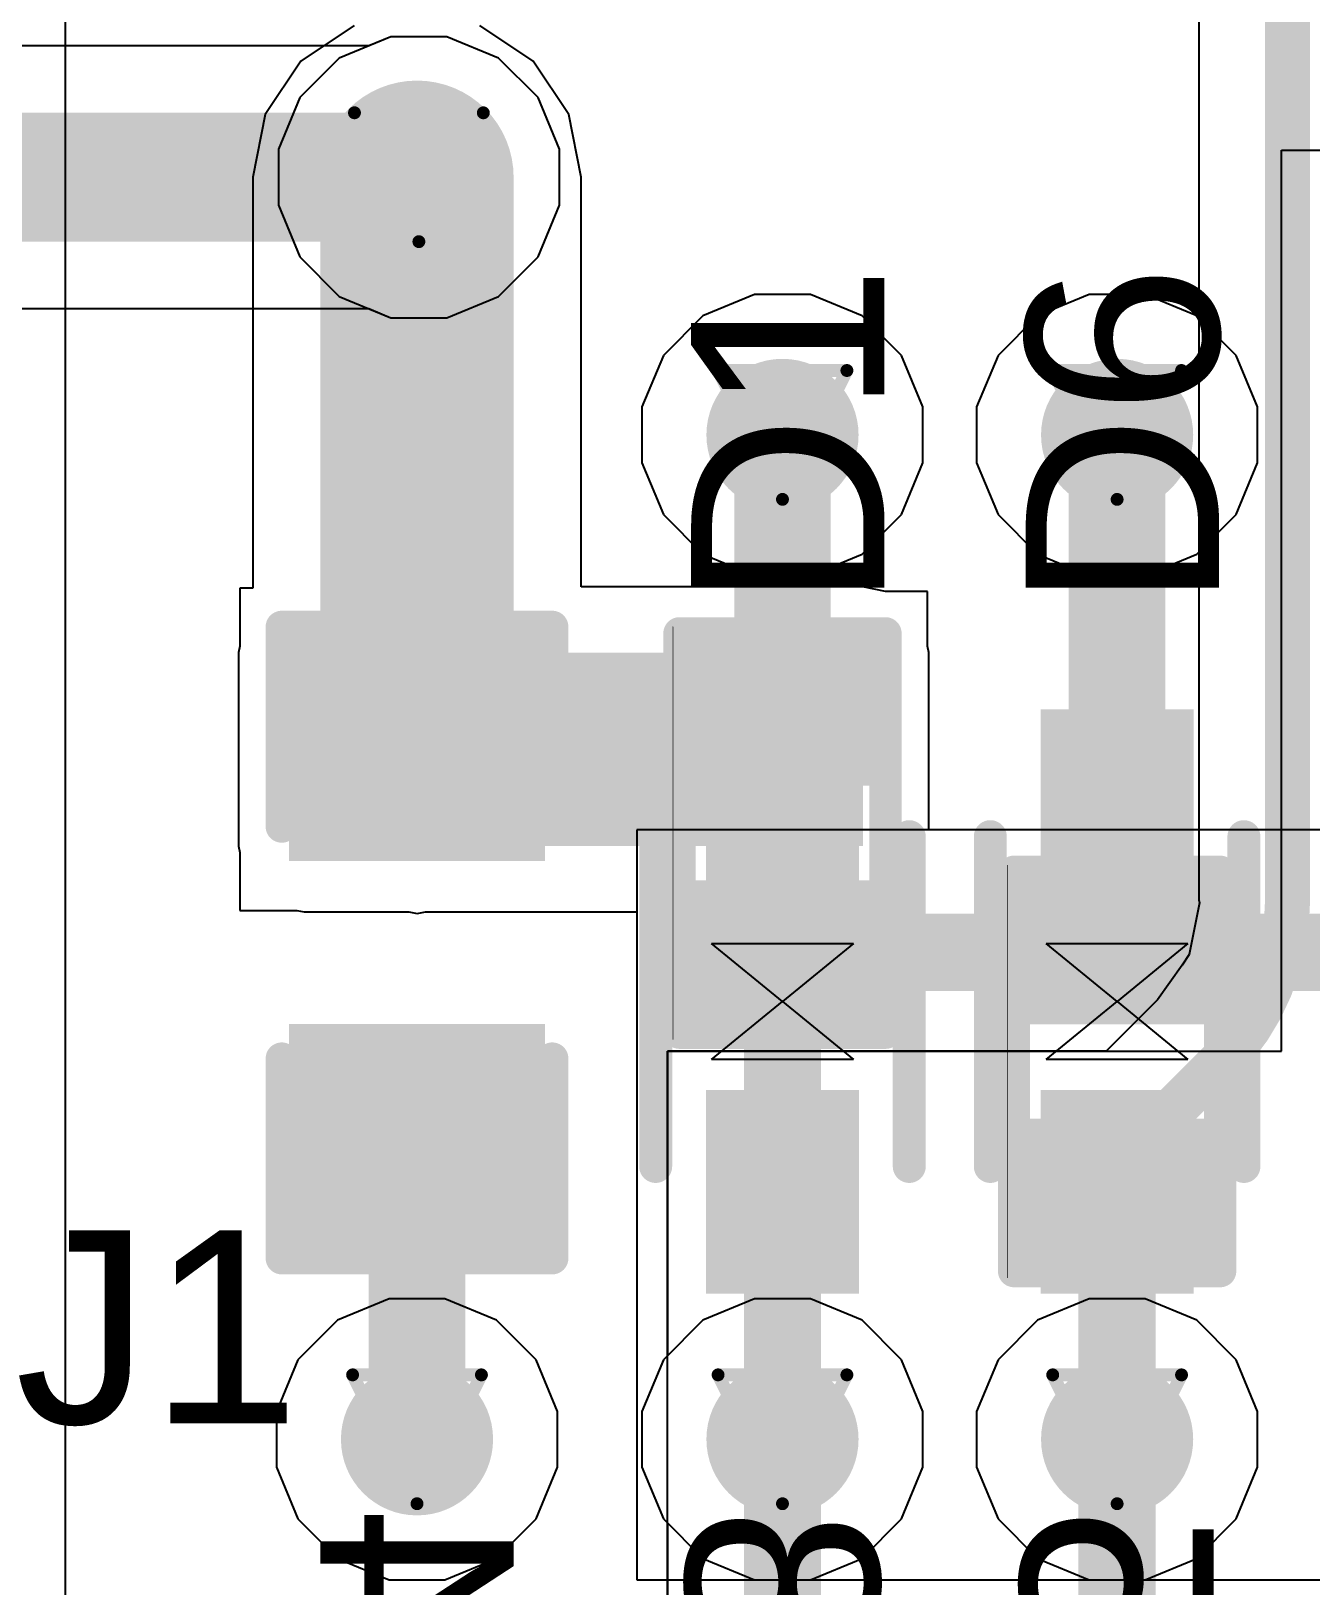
# Model space of a CAD drawing. Header units: inches. Extents: x 0 to 5359, y 0 to 5098.
# Drawn here: x 91.63 to 96.68, y 59.47 to 65.6 of the extents above; entities that cross this region are included whole.
import ezdxf

# ---------------------------------------------------------------- set-up
doc = ezdxf.new("R2010")
doc.units = ezdxf.units.IN
for name, color, linetype in [('Bottom Layer', 5, 'Continuous'), ('Bottom Overlay', 54, 'Continuous'), ('Bottom Paste', 16, 'Continuous'), ('Bottom Solder', 6, 'Continuous'), ('Drill Drawing', 1, 'Continuous'), ('Layer 1', 16, 'Continuous'), ('Layer 2', 76, 'Continuous'), ('Top Layer', 1, 'Continuous'), ('Top Overlay', 2, 'Continuous'), ('Top Paste', 8, 'Continuous'), ('Top Solder', 216, 'Continuous'), ('Via Holes', 16, 'Continuous')]:
    doc.layers.add(name, color=color, linetype=linetype)
doc.styles.add('Arial', font='', dxfattribs={"height": 0.2})
doc.styles.get('Arial').set_extended_font_data('Arial')

# ---------------------------------------------------------------- blocks, each defined once
blk = doc.blocks.new('R___0402_B_191')
at = {"layer": 'Bottom Layer'}
for points in [[(-0.2413, 0.3175), (-0.2413, -0.3175), (-0.6985, -0.3175), (-0.6985, 0.3175)], [(0.6985, 0.3175), (0.6985, -0.3175), (0.2413, -0.3175), (0.2413, 0.3175)]]:
    blk.add_hatch(color=5, dxfattribs=at).paths.add_polyline_path(points)
at = {"layer": 'Bottom Paste'}
for points in [[(-0.2413, 0.3175), (-0.2413, -0.3175), (-0.6985, -0.3175), (-0.6985, 0.3175)], [(0.6985, 0.3175), (0.6985, -0.3175), (0.2413, -0.3175), (0.2413, 0.3175)]]:
    blk.add_hatch(color=16, dxfattribs=at).paths.add_polyline_path(points)
at = {"layer": 'Bottom Solder'}
for points in [[(-0.1863, 0.3725), (-0.1863, -0.3725), (-0.7535, -0.3725), (-0.7535, 0.3725)], [(0.7535, 0.3725), (0.7535, -0.3725), (0.1863, -0.3725), (0.1863, 0.3725)]]:
    blk.add_hatch(color=6, dxfattribs=at).paths.add_polyline_path(points)
at = {"layer": 'Bottom Overlay'}
for points in [[(-0.7874, 0.4064, 0.127, 0.127, 0), (-0.7874, -0.4064, 0.127, 0.127, 0)], [(-0.7874, 0.4064, 0.127, 0.127, 0), (0.7874, 0.4064, 0.127, 0.127, 0)], [(-0.8128, 0.4318, 0.00323, 0.00323, 0), (0.8128, 0.4318, 0.00323, 0.00323, 0)], [(0.7874, 0.4064, 0.127, 0.127, 0), (0.7874, -0.4064, 0.127, 0.127, 0)], [(-0.7874, -0.4064, 0.127, 0.127, 0), (0.7874, -0.4064, 0.127, 0.127, 0)]]:
    blk.add_lwpolyline(points, format="xyseb", dxfattribs=at)
for points in [[(-0.8191, 0.4064, 0.0635, 0.0635, 1), (-0.7556, 0.4064, 0.0635, 0.0635, 1)], [(-0.8191, 0.4064, 0.0635, 0.0635, 1), (-0.7556, 0.4064, 0.0635, 0.0635, 1)], [(-0.8136, 0.4318, 0.00161, 0.00161, 1), (-0.812, 0.4318, 0.00161, 0.00161, 1)], [(0.7556, 0.4064, 0.0635, 0.0635, 1), (0.8191, 0.4064, 0.0635, 0.0635, 1)], [(0.7556, 0.4064, 0.0635, 0.0635, 1), (0.8191, 0.4064, 0.0635, 0.0635, 1)], [(0.812, 0.4318, 0.00161, 0.00161, 1), (0.8136, 0.4318, 0.00161, 0.00161, 1)], [(-0.8191, -0.4064, 0.0635, 0.0635, 1), (-0.7556, -0.4064, 0.0635, 0.0635, 1)], [(-0.8191, -0.4064, 0.0635, 0.0635, 1), (-0.7556, -0.4064, 0.0635, 0.0635, 1)], [(0.7556, -0.4064, 0.0635, 0.0635, 1), (0.8191, -0.4064, 0.0635, 0.0635, 1)], [(0.7556, -0.4064, 0.0635, 0.0635, 1), (0.8191, -0.4064, 0.0635, 0.0635, 1)]]:
    blk.add_lwpolyline(points, format="xyseb", close=True, dxfattribs=at)
blk = doc.blocks.new('R___0402_B_194')
at = {"layer": 'Bottom Layer'}
for points in [[(-0.2413, 0.3175), (-0.2413, -0.3175), (-0.6985, -0.3175), (-0.6985, 0.3175)], [(0.6985, 0.3175), (0.6985, -0.3175), (0.2413, -0.3175), (0.2413, 0.3175)]]:
    blk.add_hatch(color=5, dxfattribs=at).paths.add_polyline_path(points)
at = {"layer": 'Bottom Paste'}
for points in [[(-0.2413, 0.3175), (-0.2413, -0.3175), (-0.6985, -0.3175), (-0.6985, 0.3175)], [(0.6985, 0.3175), (0.6985, -0.3175), (0.2413, -0.3175), (0.2413, 0.3175)]]:
    blk.add_hatch(color=16, dxfattribs=at).paths.add_polyline_path(points)
at = {"layer": 'Bottom Solder'}
for points in [[(-0.1863, 0.3725), (-0.1863, -0.3725), (-0.7535, -0.3725), (-0.7535, 0.3725)], [(0.7535, 0.3725), (0.7535, -0.3725), (0.1863, -0.3725), (0.1863, 0.3725)]]:
    blk.add_hatch(color=6, dxfattribs=at).paths.add_polyline_path(points)
at = {"layer": 'Bottom Overlay'}
for points in [[(-0.7874, 0.4064, 0.127, 0.127, 0), (0.7874, 0.4064, 0.127, 0.127, 0)], [(-0.7874, 0.4064, 0.127, 0.127, 0), (-0.7874, -0.4064, 0.127, 0.127, 0)], [(-0.8128, 0.4318, 0.00323, 0.00323, 0), (0.8128, 0.4318, 0.00323, 0.00323, 0)], [(0.7874, 0.4064, 0.127, 0.127, 0), (0.7874, -0.4064, 0.127, 0.127, 0)], [(0.7874, -0.4064, 0.127, 0.127, 0), (-0.7874, -0.4064, 0.127, 0.127, 0)]]:
    blk.add_lwpolyline(points, format="xyseb", dxfattribs=at)
for points in [[(-0.8191, 0.4064, 0.0635, 0.0635, 1), (-0.7556, 0.4064, 0.0635, 0.0635, 1)], [(-0.8191, 0.4064, 0.0635, 0.0635, 1), (-0.7556, 0.4064, 0.0635, 0.0635, 1)], [(-0.8136, 0.4318, 0.00161, 0.00161, 1), (-0.812, 0.4318, 0.00161, 0.00161, 1)], [(0.7556, 0.4064, 0.0635, 0.0635, 1), (0.8191, 0.4064, 0.0635, 0.0635, 1)], [(0.7556, 0.4064, 0.0635, 0.0635, 1), (0.8191, 0.4064, 0.0635, 0.0635, 1)], [(0.812, 0.4318, 0.00161, 0.00161, 1), (0.8136, 0.4318, 0.00161, 0.00161, 1)], [(-0.8192, -0.4064, 0.0635, 0.0635, 1), (-0.7557, -0.4064, 0.0635, 0.0635, 1)], [(-0.8192, -0.4064, 0.0635, 0.0635, 1), (-0.7557, -0.4064, 0.0635, 0.0635, 1)], [(0.7556, -0.4064, 0.0635, 0.0635, 1), (0.8191, -0.4064, 0.0635, 0.0635, 1)], [(0.7556, -0.4064, 0.0635, 0.0635, 1), (0.8191, -0.4064, 0.0635, 0.0635, 1)]]:
    blk.add_lwpolyline(points, format="xyseb", close=True, dxfattribs=at)
blk = doc.blocks.new('SOD_523__B__D____________237')
at = {"layer": 'Top Layer'}
for points in [[(-1.0499, 0.2), (-0.4499, 0.2), (-0.4499, -0.2), (-1.0499, -0.2)], [(1.0499, -0.2), (0.4499, -0.2), (0.4499, 0.2), (1.0499, 0.2)]]:
    blk.add_hatch(color=1, dxfattribs=at).paths.add_polyline_path(points)
at = {"layer": 'Top Paste'}
for points in [[(-1.0499, 0.2), (-0.4499, 0.2), (-0.4499, -0.2), (-1.0499, -0.2)], [(1.0499, -0.2), (0.4499, -0.2), (0.4499, 0.2), (1.0499, 0.2)]]:
    blk.add_hatch(color=8, dxfattribs=at).paths.add_polyline_path(points)
at = {"layer": 'Top Solder'}
for points in [[(-1.1515, 0.3016), (-0.3483, 0.3016), (-0.3483, -0.3016), (-1.1515, -0.3016)], [(1.1515, -0.3016), (0.3483, -0.3016), (0.3483, 0.3016), (1.1515, 0.3016)]]:
    blk.add_hatch(color=216, dxfattribs=at).paths.add_polyline_path(points)
at = {"layer": 'Top Overlay'}
for p, q in [((-0.2286, -0.2794), (-0.2286, 0.2794)), ((-0.2286, 0.2794), (0, 0)), ((0, 0), (0.2286, 0.2794)), ((0.2286, 0.2794), (0.2286, -0.2794)), ((0, 0), (-0.2286, -0.2794)), ((0, 0), (0, 0)), ((0, 0), (0, 0)), ((0.2286, -0.2794), (0, 0))]:
    blk.add_line(p, q, dxfattribs=at)
for points in [[(0.65, 0.5, 0.13, 0.13, 0), (-0.65, 0.5, 0.13, 0.13, 0)], [(0, -0.254, 0.1, 0.1, 0), (0, 0.2286, 0.1, 0.1, 0)], [(0.65, -0.5, 0.13, 0.13, 0), (-0.65, -0.5, 0.13, 0.13, 0)]]:
    blk.add_lwpolyline(points, format="xyseb", dxfattribs=at)
for points in [[(-0.6825, 0.5, 0.065, 0.065, 1), (-0.6175, 0.5, 0.065, 0.065, 1)], [(0.6175, 0.5, 0.065, 0.065, 1), (0.6825, 0.5, 0.065, 0.065, 1)], [(-0.025, 0.2286, 0.05, 0.05, 1), (0.025, 0.2286, 0.05, 0.05, 1)], [(-0.025, -0.254, 0.05, 0.05, 1), (0.025, -0.254, 0.05, 0.05, 1)], [(-0.6825, -0.5, 0.065, 0.065, 1), (-0.6175, -0.5, 0.065, 0.065, 1)], [(0.6175, -0.5, 0.065, 0.065, 1), (0.6825, -0.5, 0.065, 0.065, 1)]]:
    blk.add_lwpolyline(points, format="xyseb", close=True, dxfattribs=at)
blk = doc.blocks.new('SOD_523__B__D____________242')
at = {"layer": 'Top Layer'}
for points in [[(-1.0499, 0.2), (-0.4499, 0.2), (-0.4499, -0.2), (-1.0499, -0.2)], [(1.0499, -0.2), (0.4499, -0.2), (0.4499, 0.2), (1.0499, 0.2)]]:
    blk.add_hatch(color=1, dxfattribs=at).paths.add_polyline_path(points)
at = {"layer": 'Top Paste'}
for points in [[(-1.0499, 0.2), (-0.4499, 0.2), (-0.4499, -0.2), (-1.0499, -0.2)], [(1.0499, -0.2), (0.4499, -0.2), (0.4499, 0.2), (1.0499, 0.2)]]:
    blk.add_hatch(color=8, dxfattribs=at).paths.add_polyline_path(points)
at = {"layer": 'Top Solder'}
for points in [[(-1.1515, 0.3016), (-0.3483, 0.3016), (-0.3483, -0.3016), (-1.1515, -0.3016)], [(1.1515, -0.3016), (0.3483, -0.3016), (0.3483, 0.3016), (1.1515, 0.3016)]]:
    blk.add_hatch(color=216, dxfattribs=at).paths.add_polyline_path(points)
at = {"layer": 'Top Overlay'}
for p, q in [((-0.2286, -0.2794), (-0.2286, 0.2794)), ((-0.2286, 0.2794), (0, 0)), ((0, 0), (0.2286, 0.2794)), ((0.2286, 0.2794), (0.2286, -0.2794)), ((0, 0), (-0.2286, -0.2794)), ((0, 0), (0, 0)), ((0.2286, -0.2794), (0, 0)), ((0, 0), (0, 0))]:
    blk.add_line(p, q, dxfattribs=at)
for points in [[(0.65, 0.5, 0.13, 0.13, 0), (-0.65, 0.5, 0.13, 0.13, 0)], [(0, -0.254, 0.1, 0.1, 0), (0, 0.2286, 0.1, 0.1, 0)], [(0.65, -0.5, 0.13, 0.13, 0), (-0.65, -0.5, 0.13, 0.13, 0)]]:
    blk.add_lwpolyline(points, format="xyseb", dxfattribs=at)
for points in [[(-0.6825, 0.5, 0.065, 0.065, 1), (-0.6175, 0.5, 0.065, 0.065, 1)], [(0.6175, 0.5, 0.065, 0.065, 1), (0.6825, 0.5, 0.065, 0.065, 1)], [(-0.025, 0.2286, 0.05, 0.05, 1), (0.025, 0.2286, 0.05, 0.05, 1)], [(-0.025, -0.254, 0.05, 0.05, 1), (0.025, -0.254, 0.05, 0.05, 1)], [(-0.6825, -0.5, 0.065, 0.065, 1), (-0.6175, -0.5, 0.065, 0.065, 1)], [(0.6175, -0.5, 0.065, 0.065, 1), (0.6825, -0.5, 0.065, 0.065, 1)]]:
    blk.add_lwpolyline(points, format="xyseb", close=True, dxfattribs=at)
blk = doc.blocks.new('C___0603_B_382')
at = {"layer": 'Bottom Layer'}
for points in [[(-1.143, -0.4445), (-1.143, 0.4445), (-0.381, 0.4445), (-0.381, -0.4445)], [(0.381, -0.4445), (0.381, 0.4445), (1.143, 0.4445), (1.143, -0.4445)]]:
    blk.add_hatch(color=5, dxfattribs=at).paths.add_polyline_path(points)
at = {"layer": 'Bottom Paste'}
for points in [[(-1.143, -0.4445), (-1.143, 0.4445), (-0.381, 0.4445), (-0.381, -0.4445)], [(0.381, -0.4445), (0.381, 0.4445), (1.143, 0.4445), (1.143, -0.4445)]]:
    blk.add_hatch(color=16, dxfattribs=at).paths.add_polyline_path(points)
at = {"layer": 'Bottom Solder'}
for points in [[(-1.203, -0.5045), (-1.203, 0.5045), (-0.321, 0.5045), (-0.321, -0.5045)], [(0.321, -0.5045), (0.321, 0.5045), (1.203, 0.5045), (1.203, -0.5045)]]:
    blk.add_hatch(color=6, dxfattribs=at).paths.add_polyline_path(points)
at = {"layer": 'Bottom Overlay'}
for points in [[(-1.2446, 0.5334, 0.127, 0.127, 0), (-0.4572, 0.5334, 0.127, 0.127, 0)], [(-1.2446, 0.5334, 0.127, 0.127, 0), (-1.2446, -0.5334, 0.127, 0.127, 0)], [(0.4572, 0.5334, 0.127, 0.127, 0), (1.2446, 0.5334, 0.127, 0.127, 0)], [(1.2446, 0.5334, 0.127, 0.127, 0), (1.2446, -0.5334, 0.127, 0.127, 0)], [(-1.2446, -0.5334, 0.127, 0.127, 0), (-0.4572, -0.5334, 0.127, 0.127, 0)], [(0.4572, -0.5334, 0.127, 0.127, 0), (1.2446, -0.5334, 0.127, 0.127, 0)]]:
    blk.add_lwpolyline(points, format="xyseb", dxfattribs=at)
for points in [[(-1.2764, 0.5334, 0.0635, 0.0635, 1), (-1.2128, 0.5334, 0.0635, 0.0635, 1)], [(-1.2764, 0.5334, 0.0635, 0.0635, 1), (-1.2128, 0.5334, 0.0635, 0.0635, 1)], [(-0.4889, 0.5334, 0.0635, 0.0635, 1), (-0.4254, 0.5334, 0.0635, 0.0635, 1)], [(0.4254, 0.5334, 0.0635, 0.0635, 1), (0.4889, 0.5334, 0.0635, 0.0635, 1)], [(1.2128, 0.5334, 0.0635, 0.0635, 1), (1.2764, 0.5334, 0.0635, 0.0635, 1)], [(1.2128, 0.5334, 0.0635, 0.0635, 1), (1.2764, 0.5334, 0.0635, 0.0635, 1)], [(-1.2764, -0.5334, 0.0635, 0.0635, 1), (-1.2128, -0.5334, 0.0635, 0.0635, 1)], [(-1.2764, -0.5334, 0.0635, 0.0635, 1), (-1.2128, -0.5334, 0.0635, 0.0635, 1)], [(-0.4889, -0.5334, 0.0635, 0.0635, 1), (-0.4254, -0.5334, 0.0635, 0.0635, 1)], [(0.4254, -0.5334, 0.0635, 0.0635, 1), (0.4889, -0.5334, 0.0635, 0.0635, 1)], [(1.2128, -0.5334, 0.0635, 0.0635, 1), (1.2764, -0.5334, 0.0635, 0.0635, 1)], [(1.2128, -0.5334, 0.0635, 0.0635, 1), (1.2764, -0.5334, 0.0635, 0.0635, 1)]]:
    blk.add_lwpolyline(points, format="xyseb", close=True, dxfattribs=at)

msp = doc.modelspace()

# ---------------------------------------------------------------- hatches: boundary and pattern name
at = {"layer": 'Bottom Layer'}
h = msp.add_hatch(color=5, dxfattribs=at)
edge = h.paths.add_edge_path()
edge.add_arc((93.164, 65.024), 0.3, 0, 360)
h = msp.add_hatch(color=5, dxfattribs=at)
edge = h.paths.add_edge_path()
edge.add_arc((94.5978, 64.008), 0.3, 0, 360)
h = msp.add_hatch(color=5, dxfattribs=at)
edge = h.paths.add_edge_path()
edge.add_arc((95.9174, 64.008), 0.3, 0, 360)
msp.add_hatch(color=5, dxfattribs=at).paths.add_polyline_path([(92.7121, 62.3869), (94.9153, 62.3869), (94.9153, 63.1498), (92.7121, 63.1498)])
h = msp.add_hatch(color=5, dxfattribs=at)
edge = h.paths.add_edge_path()
edge.add_arc((93.1566, 60.0486), 0.3, 0, 360)
h = msp.add_hatch(color=5, dxfattribs=at)
edge = h.paths.add_edge_path()
edge.add_arc((94.5978, 60.0486), 0.3, 0, 360)
h = msp.add_hatch(color=5, dxfattribs=at)
edge = h.paths.add_edge_path()
edge.add_arc((95.9174, 60.0486), 0.3, 0, 360)
at = {"layer": 'Layer 1'}
h = msp.add_hatch(color=16, dxfattribs=at)
edge = h.paths.add_edge_path()
edge.add_arc((93.164, 65.024), 0.3, 0, 360)
h = msp.add_hatch(color=16, dxfattribs=at)
edge = h.paths.add_edge_path()
edge.add_arc((94.5978, 64.008), 0.3, 0, 360)
h = msp.add_hatch(color=16, dxfattribs=at)
edge = h.paths.add_edge_path()
edge.add_arc((95.9174, 64.008), 0.3, 0, 360)
h = msp.add_hatch(color=16, dxfattribs=at)
edge = h.paths.add_edge_path()
edge.add_arc((93.1566, 60.0486), 0.3, 0, 360)
h = msp.add_hatch(color=16, dxfattribs=at)
edge = h.paths.add_edge_path()
edge.add_arc((94.5978, 60.0486), 0.3, 0, 360)
h = msp.add_hatch(color=16, dxfattribs=at)
edge = h.paths.add_edge_path()
edge.add_arc((95.9174, 60.0486), 0.3, 0, 360)
at = {"layer": 'Layer 2'}
h = msp.add_hatch(color=76, dxfattribs=at)
edge = h.paths.add_edge_path()
edge.add_arc((93.164, 65.024), 0.3, 0, 360)
h = msp.add_hatch(color=76, dxfattribs=at)
edge = h.paths.add_edge_path()
edge.add_arc((94.5978, 64.008), 0.3, 0, 360)
h = msp.add_hatch(color=76, dxfattribs=at)
edge = h.paths.add_edge_path()
edge.add_arc((95.9174, 64.008), 0.3, 0, 360)
h = msp.add_hatch(color=76, dxfattribs=at)
edge = h.paths.add_edge_path()
edge.add_arc((93.1566, 60.0486), 0.3, 0, 360)
h = msp.add_hatch(color=76, dxfattribs=at)
edge = h.paths.add_edge_path()
edge.add_arc((94.5978, 60.0486), 0.3, 0, 360)
h = msp.add_hatch(color=76, dxfattribs=at)
edge = h.paths.add_edge_path()
edge.add_arc((95.9174, 60.0486), 0.3, 0, 360)
at = {"layer": 'Top Layer'}
h = msp.add_hatch(color=1, dxfattribs=at)
edge = h.paths.add_edge_path()
edge.add_arc((93.164, 65.024), 0.3, 0, 360)
h = msp.add_hatch(color=1, dxfattribs=at)
edge = h.paths.add_edge_path()
edge.add_arc((94.5978, 64.008), 0.3, 0, 360)
h = msp.add_hatch(color=1, dxfattribs=at)
edge = h.paths.add_edge_path()
edge.add_arc((95.9174, 64.008), 0.3, 0, 360)
h = msp.add_hatch(color=1, dxfattribs=at)
edge = h.paths.add_edge_path()
edge.add_arc((93.1566, 60.0486), 0.3, 0, 360)
h = msp.add_hatch(color=1, dxfattribs=at)
edge = h.paths.add_edge_path()
edge.add_arc((94.5978, 60.0486), 0.3, 0, 360)
h = msp.add_hatch(color=1, dxfattribs=at)
edge = h.paths.add_edge_path()
edge.add_arc((95.9174, 60.0486), 0.3, 0, 360)
at = {"layer": 'Via Holes'}
h = msp.add_hatch(color=7, dxfattribs=at)
edge = h.paths.add_edge_path()
edge.add_arc((93.164, 65.024), 0.15, 0, 360)
h = msp.add_hatch(color=7, dxfattribs=at)
edge = h.paths.add_edge_path()
edge.add_arc((94.5978, 64.008), 0.15, 0, 360)
h = msp.add_hatch(color=7, dxfattribs=at)
edge = h.paths.add_edge_path()
edge.add_arc((95.9174, 64.008), 0.15, 0, 360)
h = msp.add_hatch(color=7, dxfattribs=at)
edge = h.paths.add_edge_path()
edge.add_arc((93.1566, 60.0486), 0.15, 0, 360)
h = msp.add_hatch(color=7, dxfattribs=at)
edge = h.paths.add_edge_path()
edge.add_arc((94.5978, 60.0486), 0.15, 0, 360)
h = msp.add_hatch(color=7, dxfattribs=at)
edge = h.paths.add_edge_path()
edge.add_arc((95.9174, 60.0486), 0.15, 0, 360)

# ---------------------------------------------------------------- linework, layer by layer
at = {"layer": 'Bottom Layer'}
for p, q in [((92.9088, 65.6222), (92.6988, 65.4818)), ((93.6144, 65.4818), (93.4044, 65.6222)), ((92.6988, 65.4818), (92.5584, 65.2718)), ((93.7548, 65.2718), (93.6144, 65.4818)), ((92.5584, 65.2718), (92.5092, 65.024)), ((93.804, 65.024), (93.7548, 65.2718)), ((92.5092, 65.024), (92.5092, 63.4038)), ((93.804, 63.4088), (93.804, 65.024)), ((92.5092, 63.4038), (92.4581, 63.4038)), ((92.4581, 63.4038), (92.4581, 63.1748)), ((94.9153, 63.4088), (93.804, 63.4088)), ((95.0042, 63.3911), (94.9153, 63.4088)), ((95.1693, 63.3911), (95.0042, 63.3911)), ((95.1693, 63.1748), (95.1693, 63.3911)), ((92.4581, 63.1748), (92.4531, 63.1498)), ((92.4531, 63.1498), (92.4531, 62.3869)), ((95.1743, 63.1498), (95.1693, 63.1748)), ((95.1743, 62.4514), (95.1743, 63.1498)), ((106.9161, 62.4511), (94.0232, 62.4514)), ((94.0232, 62.4514), (94.0232, 59.4946)), ((99.0729, 62.4513), (95.1743, 62.4514)), ((92.4531, 62.3869), (92.4581, 62.3618)), ((92.4581, 62.3618), (92.4581, 62.1338)), ((92.4581, 62.1338), (92.6825, 62.1338)), ((92.6825, 62.1338), (92.7121, 62.1279)), ((92.7121, 62.1279), (93.1237, 62.1279)), ((93.1237, 62.1279), (93.1566, 62.1213)), ((93.1566, 62.1213), (93.1895, 62.1279)), ((93.1895, 62.1279), (94.0232, 62.1279)), ((94.0232, 62.1279), (94.0232, 59.4946)), ((94.0232, 59.4946), (106.9161, 59.4946)), ((94.0232, 59.4946), (106.9161, 59.4946))]:
    msp.add_line(p, q, dxfattribs=at)
for points in [[(93.1566, 62.7688, 0.762, 0.762, 0), (93.1566, 65.024, 0.762, 0.762, 0)], [(94.5978, 60.0486, 0.3048, 0.3048, 0), (94.5978, 61.9687, 0.3048, 0.3048, 0)], [(94.5978, 61.9687, 0.3048, 0.3048, 0), (95.9174, 61.9687, 0.3048, 0.3048, 0)], [(95.9174, 61.9687, 0.3048, 0.3048, 0), (102.4769, 61.9687, 0.3048, 0.3048, 0)], [(93.1566, 60.0486, 0.381, 0.381, 0), (93.1566, 61.2448, 0.381, 0.381, 0)], [(95.9174, 60.0486, 0.254, 0.254, 0), (95.9174, 61.0289, 0.254, 0.254, 0)]]:
    msp.add_lwpolyline(points, format="xyseb", dxfattribs=at)
for points in [[(92.9661, 65.024, 0.381, 0.381, 1), (93.3471, 65.024, 0.381, 0.381, 1)], [(92.9661, 62.7688, 0.381, 0.381, 1), (93.3471, 62.7688, 0.381, 0.381, 1)], [(94.5216, 61.9687, 0.1524, 0.1524, 1), (94.674, 61.9687, 0.1524, 0.1524, 1)], [(94.5216, 61.9687, 0.1524, 0.1524, 1), (94.674, 61.9687, 0.1524, 0.1524, 1)], [(95.8412, 61.9687, 0.1524, 0.1524, 1), (95.9936, 61.9687, 0.1524, 0.1524, 1)], [(95.8412, 61.9687, 0.1524, 0.1524, 1), (95.9936, 61.9687, 0.1524, 0.1524, 1)], [(93.0614, 61.2448, 0.1905, 0.1905, 1), (93.2519, 61.2448, 0.1905, 0.1905, 1)], [(95.8539, 61.0289, 0.127, 0.127, 1), (95.9809, 61.0289, 0.127, 0.127, 1)], [(93.0614, 60.0486, 0.1905, 0.1905, 1), (93.2519, 60.0486, 0.1905, 0.1905, 1)], [(94.5216, 60.0486, 0.1524, 0.1524, 1), (94.674, 60.0486, 0.1524, 0.1524, 1)], [(95.8539, 60.0486, 0.127, 0.127, 1), (95.9809, 60.0486, 0.127, 0.127, 1)]]:
    msp.add_lwpolyline(points, format="xyseb", close=True, dxfattribs=at)
at = {"layer": 'Drill Drawing'}
for points in [[(92.91, 65.278, 0.0508, 0.0508, 0), (93.418, 65.278, 0.0508, 0.0508, 0)], [(92.91, 65.278, 0.0508, 0.0508, 0), (93.164, 64.77, 0.0508, 0.0508, 0)], [(93.164, 64.77, 0.0508, 0.0508, 0), (93.418, 65.278, 0.0508, 0.0508, 0)], [(94.3438, 64.262, 0.0508, 0.0508, 0), (94.8518, 64.262, 0.0508, 0.0508, 0)], [(94.3438, 64.262, 0.0508, 0.0508, 0), (94.5978, 63.754, 0.0508, 0.0508, 0)], [(94.5978, 63.754, 0.0508, 0.0508, 0), (94.8518, 64.262, 0.0508, 0.0508, 0)], [(95.6634, 64.262, 0.0508, 0.0508, 0), (96.1714, 64.262, 0.0508, 0.0508, 0)], [(95.6634, 64.262, 0.0508, 0.0508, 0), (95.9174, 63.754, 0.0508, 0.0508, 0)], [(95.9174, 63.754, 0.0508, 0.0508, 0), (96.1714, 64.262, 0.0508, 0.0508, 0)], [(92.9026, 60.3026, 0.0508, 0.0508, 0), (93.4106, 60.3026, 0.0508, 0.0508, 0)], [(92.9026, 60.3026, 0.0508, 0.0508, 0), (93.1566, 59.7946, 0.0508, 0.0508, 0)], [(93.1566, 59.7946, 0.0508, 0.0508, 0), (93.4106, 60.3026, 0.0508, 0.0508, 0)], [(94.3438, 60.3026, 0.0508, 0.0508, 0), (94.8518, 60.3026, 0.0508, 0.0508, 0)], [(94.3438, 60.3026, 0.0508, 0.0508, 0), (94.5978, 59.7946, 0.0508, 0.0508, 0)], [(94.5978, 59.7946, 0.0508, 0.0508, 0), (94.8518, 60.3026, 0.0508, 0.0508, 0)], [(95.6634, 60.3026, 0.0508, 0.0508, 0), (96.1714, 60.3026, 0.0508, 0.0508, 0)], [(95.6634, 60.3026, 0.0508, 0.0508, 0), (95.9174, 59.7946, 0.0508, 0.0508, 0)], [(95.9174, 59.7946, 0.0508, 0.0508, 0), (96.1714, 60.3026, 0.0508, 0.0508, 0)]]:
    msp.add_lwpolyline(points, format="xyseb", dxfattribs=at)
for points in [[(92.8973, 65.278, 0.0254, 0.0254, 1), (92.9227, 65.278, 0.0254, 0.0254, 1)], [(92.8973, 65.278, 0.0254, 0.0254, 1), (92.9227, 65.278, 0.0254, 0.0254, 1)], [(93.4053, 65.278, 0.0254, 0.0254, 1), (93.4307, 65.278, 0.0254, 0.0254, 1)], [(93.4053, 65.278, 0.0254, 0.0254, 1), (93.4307, 65.278, 0.0254, 0.0254, 1)], [(93.1513, 64.77, 0.0254, 0.0254, 1), (93.1767, 64.77, 0.0254, 0.0254, 1)], [(93.1513, 64.77, 0.0254, 0.0254, 1), (93.1767, 64.77, 0.0254, 0.0254, 1)], [(94.3311, 64.262, 0.0254, 0.0254, 1), (94.3565, 64.262, 0.0254, 0.0254, 1)], [(94.3311, 64.262, 0.0254, 0.0254, 1), (94.3565, 64.262, 0.0254, 0.0254, 1)], [(94.8391, 64.262, 0.0254, 0.0254, 1), (94.8645, 64.262, 0.0254, 0.0254, 1)], [(94.8391, 64.262, 0.0254, 0.0254, 1), (94.8645, 64.262, 0.0254, 0.0254, 1)], [(95.6507, 64.262, 0.0254, 0.0254, 1), (95.6761, 64.262, 0.0254, 0.0254, 1)], [(95.6507, 64.262, 0.0254, 0.0254, 1), (95.6761, 64.262, 0.0254, 0.0254, 1)], [(96.1587, 64.262, 0.0254, 0.0254, 1), (96.1841, 64.262, 0.0254, 0.0254, 1)], [(96.1587, 64.262, 0.0254, 0.0254, 1), (96.1841, 64.262, 0.0254, 0.0254, 1)], [(94.5851, 63.754, 0.0254, 0.0254, 1), (94.6105, 63.754, 0.0254, 0.0254, 1)], [(94.5851, 63.754, 0.0254, 0.0254, 1), (94.6105, 63.754, 0.0254, 0.0254, 1)], [(95.9047, 63.754, 0.0254, 0.0254, 1), (95.9301, 63.754, 0.0254, 0.0254, 1)], [(95.9047, 63.754, 0.0254, 0.0254, 1), (95.9301, 63.754, 0.0254, 0.0254, 1)], [(92.8899, 60.3026, 0.0254, 0.0254, 1), (92.9153, 60.3026, 0.0254, 0.0254, 1)], [(92.8899, 60.3026, 0.0254, 0.0254, 1), (92.9153, 60.3026, 0.0254, 0.0254, 1)], [(93.3979, 60.3026, 0.0254, 0.0254, 1), (93.4233, 60.3026, 0.0254, 0.0254, 1)], [(93.3979, 60.3026, 0.0254, 0.0254, 1), (93.4233, 60.3026, 0.0254, 0.0254, 1)], [(94.3311, 60.3026, 0.0254, 0.0254, 1), (94.3565, 60.3026, 0.0254, 0.0254, 1)], [(94.3311, 60.3026, 0.0254, 0.0254, 1), (94.3565, 60.3026, 0.0254, 0.0254, 1)], [(94.8391, 60.3026, 0.0254, 0.0254, 1), (94.8645, 60.3026, 0.0254, 0.0254, 1)], [(94.8391, 60.3026, 0.0254, 0.0254, 1), (94.8645, 60.3026, 0.0254, 0.0254, 1)], [(95.6507, 60.3026, 0.0254, 0.0254, 1), (95.6761, 60.3026, 0.0254, 0.0254, 1)], [(95.6507, 60.3026, 0.0254, 0.0254, 1), (95.6761, 60.3026, 0.0254, 0.0254, 1)], [(96.1587, 60.3026, 0.0254, 0.0254, 1), (96.1841, 60.3026, 0.0254, 0.0254, 1)], [(96.1587, 60.3026, 0.0254, 0.0254, 1), (96.1841, 60.3026, 0.0254, 0.0254, 1)], [(93.1439, 59.7946, 0.0254, 0.0254, 1), (93.1693, 59.7946, 0.0254, 0.0254, 1)], [(93.1439, 59.7946, 0.0254, 0.0254, 1), (93.1693, 59.7946, 0.0254, 0.0254, 1)], [(94.5851, 59.7946, 0.0254, 0.0254, 1), (94.6105, 59.7946, 0.0254, 0.0254, 1)], [(94.5851, 59.7946, 0.0254, 0.0254, 1), (94.6105, 59.7946, 0.0254, 0.0254, 1)], [(95.9047, 59.7946, 0.0254, 0.0254, 1), (95.9301, 59.7946, 0.0254, 0.0254, 1)], [(95.9047, 59.7946, 0.0254, 0.0254, 1), (95.9301, 59.7946, 0.0254, 0.0254, 1)]]:
    msp.add_lwpolyline(points, format="xyseb", close=True, dxfattribs=at)
at = {"layer": 'Layer 1'}
for p, q in [((93.0538, 65.578), (92.8502, 65.4937)), ((93.2742, 65.578), (93.0538, 65.578)), ((93.4778, 65.4937), (93.2742, 65.578)), ((92.8502, 65.4937), (92.6943, 65.3378)), ((93.6337, 65.3378), (93.4778, 65.4937)), ((92.6943, 65.3378), (92.61, 65.1342)), ((93.718, 65.1342), (93.6337, 65.3378)), ((92.61, 65.1342), (92.61, 64.9138)), ((93.718, 64.9138), (93.718, 65.1342)), ((92.61, 64.9138), (92.6943, 64.7102)), ((93.6337, 64.7102), (93.718, 64.9138)), ((92.6943, 64.7102), (92.8502, 64.5543)), ((93.4778, 64.5543), (93.6337, 64.7102)), ((92.8502, 64.5543), (93.0538, 64.47)), ((93.2742, 64.47), (93.4778, 64.5543)), ((93.0538, 64.47), (93.2742, 64.47)), ((94.4876, 60.6026), (94.284, 60.5183)), ((94.708, 60.6026), (94.4876, 60.6026)), ((94.9116, 60.5183), (94.708, 60.6026)), ((95.8072, 60.6026), (95.6035, 60.5183)), ((96.0276, 60.6026), (95.8072, 60.6026)), ((96.2312, 60.5183), (96.0276, 60.6026)), ((94.284, 60.5183), (94.1282, 60.3624)), ((95.0675, 60.3624), (94.9116, 60.5183)), ((95.6035, 60.5183), (95.4477, 60.3624)), ((96.387, 60.3624), (96.2312, 60.5183)), ((94.1282, 60.3624), (94.0438, 60.1588)), ((95.1518, 60.1588), (95.0675, 60.3624)), ((95.4477, 60.3624), (95.3634, 60.1588)), ((96.4714, 60.1588), (96.387, 60.3624)), ((94.0438, 60.1588), (94.0438, 59.9384)), ((95.1518, 59.9384), (95.1518, 60.1588)), ((95.3634, 60.1588), (95.3634, 59.9384)), ((96.4714, 59.9384), (96.4714, 60.1588)), ((94.0438, 59.9384), (94.1282, 59.7348)), ((95.0675, 59.7348), (95.1518, 59.9384)), ((95.3634, 59.9384), (95.4477, 59.7348)), ((96.387, 59.7348), (96.4714, 59.9384)), ((94.1282, 59.7348), (94.284, 59.5789)), ((94.9116, 59.5789), (95.0675, 59.7348)), ((95.4477, 59.7348), (95.6035, 59.5789)), ((96.2312, 59.5789), (96.387, 59.7348)), ((94.284, 59.5789), (94.4876, 59.4946)), ((94.708, 59.4946), (94.9116, 59.5789)), ((95.6035, 59.5789), (95.8072, 59.4946)), ((96.0276, 59.4946), (96.2312, 59.5789)), ((94.4876, 59.4946), (94.708, 59.4946)), ((95.8072, 59.4946), (96.0276, 59.4946))]:
    msp.add_line(p, q, dxfattribs=at)
at = {"layer": 'Layer 2'}
for p, q in [((91.7702, 57.558), (91.7702, 68.2917)), ((94.4876, 64.562), (94.284, 64.4777)), ((94.708, 64.562), (94.4876, 64.562)), ((94.9116, 64.4777), (94.708, 64.562)), ((95.8072, 64.562), (95.6035, 64.4777)), ((96.0276, 64.562), (95.8072, 64.562)), ((96.2312, 64.4777), (96.0276, 64.562)), ((94.284, 64.4777), (94.1282, 64.3218)), ((95.0675, 64.3218), (94.9116, 64.4777)), ((95.6035, 64.4777), (95.4477, 64.3218)), ((96.387, 64.3218), (96.2312, 64.4777)), ((94.1282, 64.3218), (94.0438, 64.1182)), ((95.1518, 64.1182), (95.0675, 64.3218)), ((95.4477, 64.3218), (95.3634, 64.1182)), ((96.4714, 64.1182), (96.387, 64.3218)), ((94.0438, 64.1182), (94.0438, 63.8978)), ((95.1518, 63.8978), (95.1518, 64.1182)), ((95.3634, 64.1182), (95.3634, 63.8978)), ((96.4714, 63.8978), (96.4714, 64.1182)), ((94.0438, 63.8978), (94.1282, 63.6942)), ((95.0675, 63.6942), (95.1518, 63.8978)), ((95.3634, 63.8978), (95.4477, 63.6942)), ((96.387, 63.6942), (96.4714, 63.8978)), ((94.1282, 63.6942), (94.284, 63.5383)), ((94.9116, 63.5383), (95.0675, 63.6942)), ((95.4477, 63.6942), (95.6035, 63.5383)), ((96.2312, 63.5383), (96.387, 63.6942)), ((94.284, 63.5383), (94.4876, 63.454)), ((94.708, 63.454), (94.9116, 63.5383)), ((95.6035, 63.5383), (95.8072, 63.454)), ((96.0276, 63.454), (96.2312, 63.5383)), ((94.4876, 63.454), (94.708, 63.454)), ((95.8072, 63.454), (96.0276, 63.454)), ((93.0464, 60.6026), (92.8428, 60.5183)), ((93.2668, 60.6026), (93.0464, 60.6026)), ((93.4704, 60.5183), (93.2668, 60.6026)), ((94.4876, 60.6026), (94.284, 60.5183)), ((94.708, 60.6026), (94.4876, 60.6026)), ((94.9116, 60.5183), (94.708, 60.6026)), ((95.8072, 60.6026), (95.6035, 60.5183)), ((96.0276, 60.6026), (95.8072, 60.6026)), ((96.2312, 60.5183), (96.0276, 60.6026)), ((92.8428, 60.5183), (92.6869, 60.3624)), ((93.6263, 60.3624), (93.4704, 60.5183)), ((94.284, 60.5183), (94.1282, 60.3624)), ((95.0675, 60.3624), (94.9116, 60.5183)), ((95.6035, 60.5183), (95.4477, 60.3624)), ((96.387, 60.3624), (96.2312, 60.5183)), ((92.6869, 60.3624), (92.6026, 60.1588)), ((93.7106, 60.1588), (93.6263, 60.3624)), ((94.1282, 60.3624), (94.0438, 60.1588)), ((95.1518, 60.1588), (95.0675, 60.3624)), ((95.4477, 60.3624), (95.3634, 60.1588)), ((96.4714, 60.1588), (96.387, 60.3624)), ((92.6026, 60.1588), (92.6026, 59.9384)), ((93.7106, 59.9384), (93.7106, 60.1588)), ((94.0438, 60.1588), (94.0438, 59.9384)), ((95.1518, 59.9384), (95.1518, 60.1588)), ((95.3634, 60.1588), (95.3634, 59.9384)), ((96.4714, 59.9384), (96.4714, 60.1588)), ((92.6026, 59.9384), (92.6869, 59.7348)), ((93.6263, 59.7348), (93.7106, 59.9384)), ((94.0438, 59.9384), (94.1282, 59.7348)), ((95.0675, 59.7348), (95.1518, 59.9384)), ((95.3634, 59.9384), (95.4477, 59.7348)), ((96.387, 59.7348), (96.4714, 59.9384)), ((92.6869, 59.7348), (92.8428, 59.5789)), ((93.4704, 59.5789), (93.6263, 59.7348)), ((94.1282, 59.7348), (94.284, 59.5789)), ((94.9116, 59.5789), (95.0675, 59.7348)), ((95.4477, 59.7348), (95.6035, 59.5789)), ((96.2312, 59.5789), (96.387, 59.7348)), ((92.8428, 59.5789), (93.0464, 59.4946)), ((93.2668, 59.4946), (93.4704, 59.5789)), ((94.284, 59.5789), (94.4876, 59.4946)), ((94.708, 59.4946), (94.9116, 59.5789)), ((95.6035, 59.5789), (95.8072, 59.4946)), ((96.0276, 59.4946), (96.2312, 59.5789)), ((93.0464, 59.4946), (93.2668, 59.4946)), ((94.4876, 59.4946), (94.708, 59.4946)), ((95.8072, 59.4946), (96.0276, 59.4946))]:
    msp.add_line(p, q, dxfattribs=at)
at = {"layer": 'Top Layer'}
for p, q in [((96.2401, 66.6041), (96.2401, 62.1757)), ((92.9668, 65.5419), (90.0939, 65.5419)), ((93.0538, 65.578), (92.9668, 65.5419)), ((93.2742, 65.578), (93.0538, 65.578)), ((93.4778, 65.4937), (93.2742, 65.578)), ((93.6337, 65.3378), (93.4778, 65.4937)), ((93.718, 65.1342), (93.6337, 65.3378)), ((93.718, 64.9138), (93.718, 65.1342)), ((96.5658, 61.5784), (96.5658, 65.1313)), ((96.5658, 65.1313), (104.4515, 65.1313)), ((93.6337, 64.7102), (93.718, 64.9138)), ((93.4778, 64.5543), (93.6337, 64.7102)), ((93.2742, 64.47), (93.4778, 64.5543)), ((68.9591, 64.506), (92.9668, 64.506)), ((92.9668, 64.506), (93.0538, 64.47)), ((93.0538, 64.47), (93.2742, 64.47)), ((96.2425, 62.1635), (96.2021, 61.9601)), ((96.2401, 62.1757), (96.2425, 62.1635)), ((96.1741, 61.9182), (96.0765, 61.7808)), ((96.2021, 61.9601), (96.1741, 61.9182)), ((96.0765, 61.7808), (95.8741, 61.5784)), ((94.1438, 59.345), (94.1438, 61.5784)), ((94.1438, 61.5784), (96.5658, 61.5784)), ((95.8741, 61.5784), (94.1438, 61.5784)), ((94.1438, 61.5784), (94.1438, 60.3781)), ((94.1438, 60.3781), (94.1282, 60.3624)), ((94.1282, 60.3624), (94.0438, 60.1588)), ((94.0438, 60.1588), (94.0438, 59.9384)), ((94.0438, 59.9384), (94.1282, 59.7348)), ((94.1282, 59.7348), (94.1438, 59.7191)), ((94.1438, 59.7191), (94.1438, 59.345))]:
    msp.add_line(p, q, dxfattribs=at)
for points in [[(96.5897, 62.1757, 0.1778, 0.1778, 0), (96.5897, 66.6041, 0.1778, 0.1778, 0)], [(68.9591, 65.024, 0.508, 0.508, 0), (93.164, 65.024, 0.508, 0.508, 0)], [(94.5978, 62.5242, 0.381, 0.381, 0), (94.5978, 64.008, 0.381, 0.381, 0)], [(95.9174, 62.5242, 0.381, 0.381, 0), (95.9174, 64.008, 0.381, 0.381, 0)], [(96.5897, 62.1757, 0.1778, 0.1778, -0.198912), (96.3238, 61.5336, 0.1778, 0.1778, 0)], [(96.0158, 61.2256, 0.1778, 0.1778, 0), (96.3238, 61.5336, 0.1778, 0.1778, 0)], [(96.0158, 61.1228, 0.1778, 0.1778, 0), (96.0158, 61.2256, 0.1778, 0.1778, 0)], [(94.5978, 60.0486, 0.3048, 0.3048, 0), (94.5978, 61.0244, 0.3048, 0.3048, 0)], [(95.9174, 60.0486, 0.3048, 0.3048, 0), (95.9174, 61.0244, 0.3048, 0.3048, 0)], [(95.9174, 61.0244, 0.1778, 0.1778, 0), (96.0158, 61.1228, 0.1778, 0.1778, 0)], [(94.5978, 56.9534, 0.3048, 0.3048, 0), (94.5978, 60.0486, 0.3048, 0.3048, 0)], [(95.9174, 58.7101, 0.3048, 0.3048, 0), (95.9174, 60.0486, 0.3048, 0.3048, 0)]]:
    msp.add_lwpolyline(points, format="xyseb", dxfattribs=at)
for points in [[(93.037, 65.024, 0.254, 0.254, 1), (93.291, 65.024, 0.254, 0.254, 1)], [(94.5026, 64.008, 0.1905, 0.1905, 1), (94.6931, 64.008, 0.1905, 0.1905, 1)], [(95.8221, 64.008, 0.1905, 0.1905, 1), (96.0126, 64.008, 0.1905, 0.1905, 1)], [(94.5026, 62.5242, 0.1905, 0.1905, 1), (94.6931, 62.5242, 0.1905, 0.1905, 1)], [(95.8221, 62.5242, 0.1905, 0.1905, 1), (96.0126, 62.5242, 0.1905, 0.1905, 1)], [(96.5453, 62.1757, 0.0889, 0.0889, 1), (96.6342, 62.1757, 0.0889, 0.0889, 1)], [(96.5453, 62.1757, 0.0889, 0.0889, 1), (96.6342, 62.1757, 0.0889, 0.0889, 1)], [(96.2793, 61.5336, 0.0889, 0.0889, 1), (96.3682, 61.5336, 0.0889, 0.0889, 1)], [(96.2793, 61.5336, 0.0889, 0.0889, 1), (96.3682, 61.5336, 0.0889, 0.0889, 1)], [(95.9713, 61.2256, 0.0889, 0.0889, 1), (96.0602, 61.2256, 0.0889, 0.0889, 1)], [(95.9713, 61.2256, 0.0889, 0.0889, 1), (96.0602, 61.2256, 0.0889, 0.0889, 1)], [(94.5216, 61.0244, 0.1524, 0.1524, 1), (94.674, 61.0244, 0.1524, 0.1524, 1)], [(95.8412, 61.0244, 0.1524, 0.1524, 1), (95.9936, 61.0244, 0.1524, 0.1524, 1)], [(95.9713, 61.1228, 0.0889, 0.0889, 1), (96.0602, 61.1228, 0.0889, 0.0889, 1)], [(95.9713, 61.1228, 0.0889, 0.0889, 1), (96.0602, 61.1228, 0.0889, 0.0889, 1)], [(95.8729, 61.0244, 0.0889, 0.0889, 1), (95.9618, 61.0244, 0.0889, 0.0889, 1)], [(94.5216, 60.0486, 0.1524, 0.1524, 1), (94.674, 60.0486, 0.1524, 0.1524, 1)], [(94.5216, 60.0486, 0.1524, 0.1524, 1), (94.674, 60.0486, 0.1524, 0.1524, 1)], [(95.8412, 60.0486, 0.1524, 0.1524, 1), (95.9936, 60.0486, 0.1524, 0.1524, 1)], [(95.8412, 60.0486, 0.1524, 0.1524, 1), (95.9936, 60.0486, 0.1524, 0.1524, 1)]]:
    msp.add_lwpolyline(points, format="xyseb", close=True, dxfattribs=at)

# ---------------------------------------------------------------- block references
for name, p, rotation in [('C___0603_B_382', (93.1566, 62.0068), 90), ('R___0402_B_191', (94.5978, 62.4386), 90), ('SOD_523__B__D____________242', (94.5978, 61.7743), 270), ('SOD_523__B__D____________237', (95.9174, 61.7743), 270), ('R___0402_B_194', (95.9174, 61.4988), 90)]:
    msp.add_blockref(name, p, dxfattribs=dict(rotation=rotation))

# ---------------------------------------------------------------- texts
at = {"layer": 'Bottom Overlay', "style": 'Arial', "text_generation_flag": 2}
for s, p in [('C4', (92.7757, 58.4202)), ('R8', (94.2169, 58.4202)), ('R5', (95.5365, 58.4202))]:
    msp.add_text(s, height=0.762, rotation=270, dxfattribs=at).set_placement(p)
at = {"layer": 'Top Overlay', "style": 'Arial'}
for s, p in [('D1', (94.9995, 63.3185)), ('D6', (96.319, 63.3185))]:
    msp.add_text(s, height=0.762, rotation=90, dxfattribs=at).set_placement(p)
msp.add_text('J1', height=0.762, dxfattribs=at).set_placement((91.571, 60.1109))

doc.saveas('drawing.dxf')
